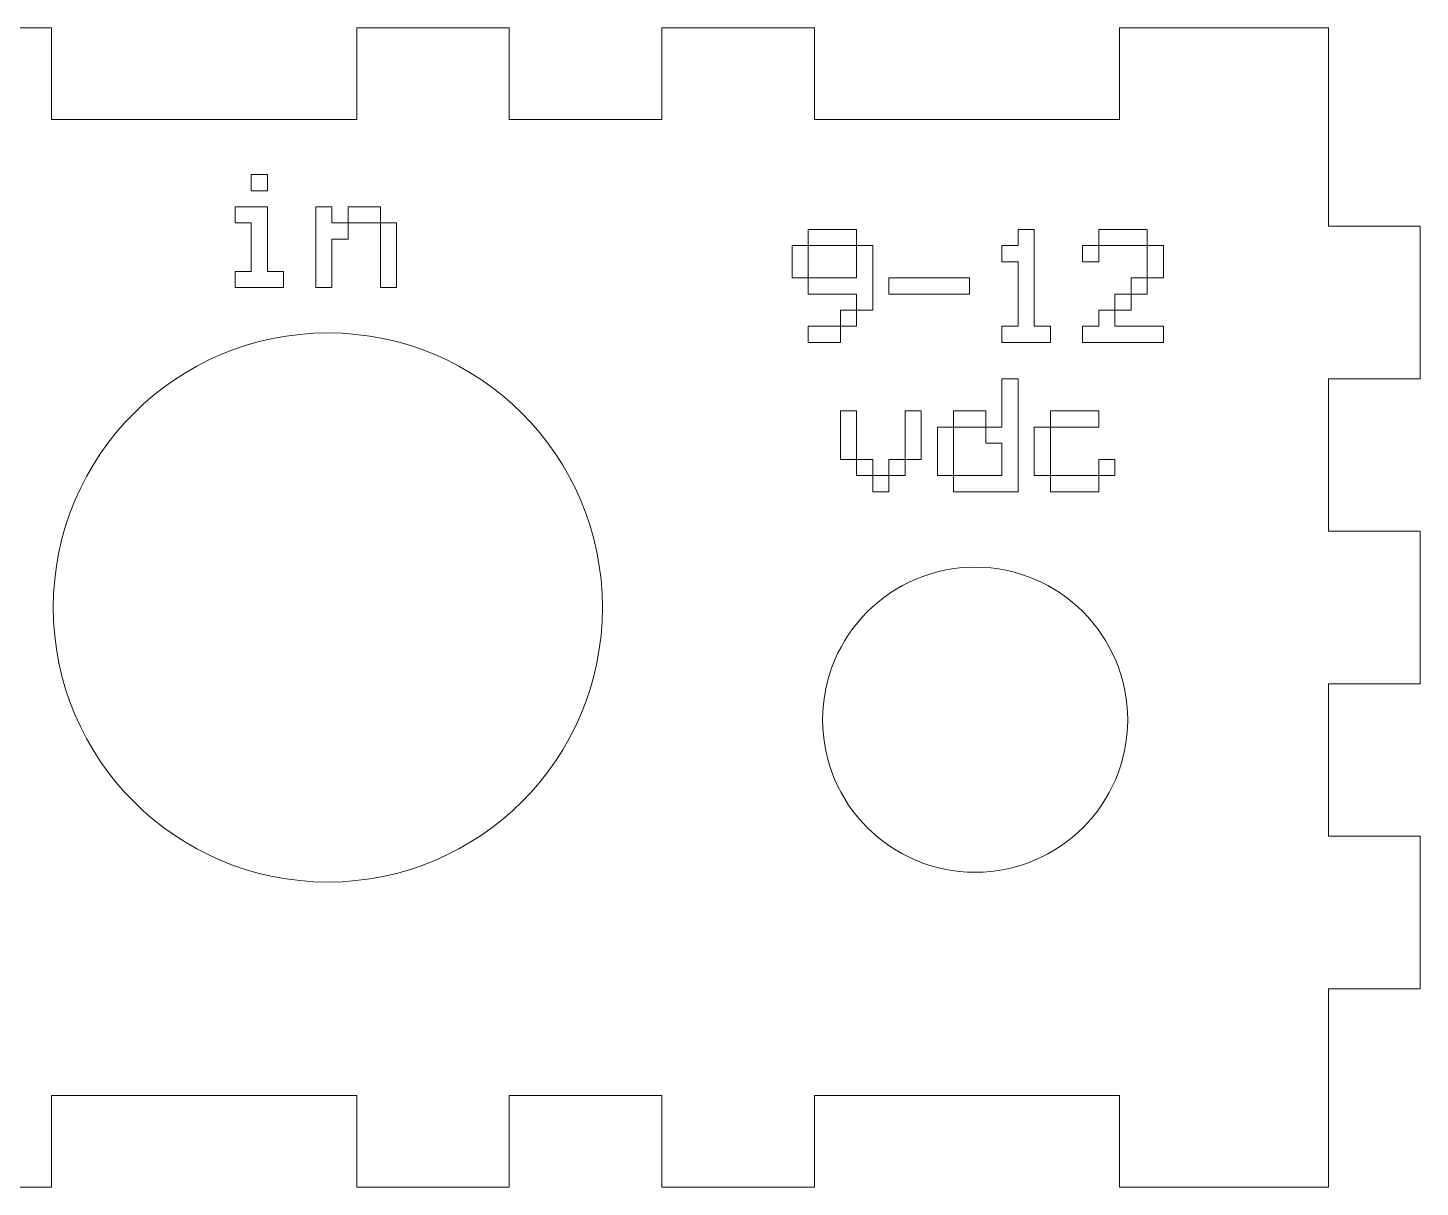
# Model space of a CAD drawing. Header units: centimetres. Extents: x -16.5 to 12.7, y -11 to 12.4.
# Drawn here: x 8.105 to 12.669, y -3.132 to 0.668 of the extents above; entities that cross this region are included whole.
import ezdxf

# ---------------------------------------------------------------- set-up
doc = ezdxf.new("R2010")
doc.units = ezdxf.units.CM
doc.header["$MEASUREMENT"] = 0
doc.layers.add('Layer 1', color=7, linetype='Continuous')

msp = doc.modelspace()

# ---------------------------------------------------------------- linework, layer by layer
at = {"layer": 'Layer 1', "color": 242, "lineweight": 9}
for centre, major_axis, ratio in [((9.08833, -1.23211), (0.90001, 0), 0.9999889), ((11.20999, -1.60001), (0.50001, 0), 0.99998)]:
    msp.add_ellipse(centre, major_axis=major_axis, ratio=ratio, dxfattribs=at)
for points in [[(8.18295, 0.66788), (8.18295, 0.66788), (7.68295, 0.66788), (7.68295, 0.66788)], [(8.18295, 0.66788), (8.18295, 0.66788), (8.18295, 0.36788), (8.18295, 0.36788)], [(9.68295, 0.66788), (9.68295, 0.66788), (9.18295, 0.66788), (9.18295, 0.66788)], [(9.18295, 0.66788), (9.18295, 0.66788), (9.18295, 0.36788), (9.18295, 0.36788)], [(9.68295, 0.66788), (9.68295, 0.66788), (9.68295, 0.36788), (9.68295, 0.36788)], [(10.68295, 0.66788), (10.68295, 0.66788), (10.18295, 0.66788), (10.18295, 0.66788)], [(10.18295, 0.66788), (10.18295, 0.66788), (10.18295, 0.36788), (10.18295, 0.36788)], [(10.68295, 0.66788), (10.68295, 0.66788), (10.68295, 0.36788), (10.68295, 0.36788)], [(11.68295, 0.66788), (11.68295, 0.66788), (11.68295, 0.36788), (11.68295, 0.36788)], [(11.68295, 0.66788), (11.68295, 0.66788), (12.3686, 0.66788), (12.3686, 0.66788)], [(12.3686, 0.36788), (12.3686, 0.36788), (12.3686, 0.66788), (12.3686, 0.66788)], [(8.68295, 0.36788), (8.68295, 0.36788), (8.18295, 0.36788), (8.18295, 0.36788)], [(9.18295, 0.36788), (9.18295, 0.36788), (8.68295, 0.36788), (8.68295, 0.36788)], [(10.18295, 0.36788), (10.18295, 0.36788), (9.68295, 0.36788), (9.68295, 0.36788)], [(11.18295, 0.36788), (11.18295, 0.36788), (10.68295, 0.36788), (10.68295, 0.36788)], [(11.68295, 0.36788), (11.68295, 0.36788), (11.18295, 0.36788), (11.18295, 0.36788)], [(12.3686, 0.01788), (12.3686, 0.01788), (12.3686, 0.36788), (12.3686, 0.36788)], [(12.6686, 0.01788), (12.6686, 0.01788), (12.3686, 0.01788), (12.3686, 0.01788)], [(12.6686, -0.48212), (12.6686, -0.48212), (12.6686, 0.01788), (12.6686, 0.01788)], [(12.3686, -0.98212), (12.3686, -0.98212), (12.3686, -0.48212), (12.3686, -0.48212)], [(12.6686, -0.48212), (12.6686, -0.48212), (12.3686, -0.48212), (12.3686, -0.48212)], [(12.6686, -0.98212), (12.6686, -0.98212), (12.3686, -0.98212), (12.3686, -0.98212)], [(12.6686, -1.48212), (12.6686, -1.48212), (12.6686, -0.98212), (12.6686, -0.98212)], [(12.3686, -1.98212), (12.3686, -1.98212), (12.3686, -1.48212), (12.3686, -1.48212)], [(12.6686, -1.48212), (12.6686, -1.48212), (12.3686, -1.48212), (12.3686, -1.48212)], [(12.6686, -1.98212), (12.6686, -1.98212), (12.3686, -1.98212), (12.3686, -1.98212)], [(12.6686, -2.48212), (12.6686, -2.48212), (12.6686, -1.98212), (12.6686, -1.98212)], [(12.3686, -2.83212), (12.3686, -2.83212), (12.3686, -2.48212), (12.3686, -2.48212)], [(12.6686, -2.48212), (12.6686, -2.48212), (12.3686, -2.48212), (12.3686, -2.48212)], [(8.18295, -2.83212), (8.18295, -2.83212), (9.18295, -2.83212), (9.18295, -2.83212)], [(8.18295, -2.83212), (8.18295, -2.83212), (8.18295, -3.13212), (8.18295, -3.13212)], [(9.18295, -2.83212), (9.18295, -2.83212), (9.18295, -3.13212), (9.18295, -3.13212)], [(9.68297, -2.83212), (9.68297, -2.83212), (10.18293, -2.83212), (10.18293, -2.83212)], [(9.68297, -2.83212), (9.68297, -2.83212), (9.68297, -3.13212), (9.68297, -3.13212)], [(10.18293, -2.83212), (10.18293, -2.83212), (10.18293, -3.13212), (10.18293, -3.13212)], [(10.6832, -2.83212), (10.6832, -2.83212), (11.68295, -2.83212), (11.68295, -2.83212)], [(10.6832, -2.83212), (10.6832, -2.83212), (10.68322, -3.13212), (10.68322, -3.13212)], [(11.68295, -2.83212), (11.68295, -2.83212), (11.68295, -3.13212), (11.68295, -3.13212)], [(12.3686, -2.83212), (12.3686, -2.83212), (12.3686, -3.13212), (12.3686, -3.13212)], [(6.68295, -3.13212), (6.68295, -3.13212), (8.18295, -3.13212), (8.18295, -3.13212)], [(9.18295, -3.13212), (9.18295, -3.13212), (9.68297, -3.13212), (9.68297, -3.13212)], [(10.18293, -3.13212), (10.18293, -3.13212), (10.68322, -3.13212), (10.68322, -3.13212)], [(11.68295, -3.13212), (11.68295, -3.13212), (12.3686, -3.13212), (12.3686, -3.13212)]]:
    msp.add_open_spline(points, degree=3, dxfattribs=at)
at = {"layer": 'Layer 1', "color": 250, "lineweight": 9}
for points, knots in [([(8.8371, 0.13412), (8.8371, 0.13412), (8.8371, 0.18703), (8.8371, 0.18703), (8.8371, 0.18703), (8.8371, 0.18703), (8.89002, 0.18703), (8.89002, 0.18703), (8.89002, 0.18703), (8.89002, 0.18703), (8.89002, 0.13412), (8.89002, 0.13412), (8.89002, 0.13412), (8.89002, 0.13412), (8.8371, 0.13412), (8.8371, 0.13412)], [0, 0, 0, 0, 0.2, 0.2, 0.2, 0.2, 0.4, 0.4, 0.4, 0.4, 0.6, 0.6, 0.6, 0.6, 1, 1, 1, 1]), ([(8.78419, -0.18338), (8.78419, -0.18338), (8.78419, -0.13046), (8.78419, -0.13046), (8.78419, -0.13046), (8.78419, -0.13046), (8.8371, -0.13046), (8.8371, -0.13046), (8.8371, -0.13046), (8.8371, -0.13046), (8.8371, 0.02829), (8.8371, 0.02829), (8.8371, 0.02829), (8.8371, 0.02829), (8.78419, 0.02829), (8.78419, 0.02829), (8.78419, 0.02829), (8.78419, 0.02829), (8.78419, 0.0812), (8.78419, 0.0812), (8.78419, 0.0812), (8.78419, 0.0812), (8.89002, 0.0812), (8.89002, 0.0812), (8.89002, 0.0812), (8.89002, 0.0812), (8.89002, -0.13046), (8.89002, -0.13046), (8.89002, -0.13046), (8.89002, -0.13046), (8.94294, -0.13046), (8.94294, -0.13046), (8.94294, -0.13046), (8.94294, -0.13046), (8.94294, -0.18338), (8.94294, -0.18338), (8.94294, -0.18338), (8.94294, -0.18338), (8.78419, -0.18338), (8.78419, -0.18338)], [0, 0, 0, 0, 0.0909091, 0.0909091, 0.0909091, 0.0909091, 0.1818182, 0.1818182, 0.1818182, 0.1818182, 0.2727273, 0.2727273, 0.2727273, 0.2727273, 0.3636364, 0.3636364, 0.3636364, 0.3636364, 0.4545455, 0.4545455, 0.4545455, 0.4545455, 0.5454545, 0.5454545, 0.5454545, 0.5454545, 0.6363636, 0.6363636, 0.6363636, 0.6363636, 0.7272727, 0.7272727, 0.7272727, 0.7272727, 0.8181818, 0.8181818, 0.8181818, 0.8181818, 1, 1, 1, 1]), ([(9.04877, -0.18338), (9.04877, -0.18338), (9.04877, 0.0812), (9.04877, 0.0812), (9.04877, 0.0812), (9.04877, 0.0812), (9.10169, 0.0812), (9.10169, 0.0812), (9.10169, 0.0812), (9.10169, 0.0812), (9.10169, 0.02829), (9.10169, 0.02829), (9.10169, 0.02829), (9.10169, 0.02829), (9.1546, 0.02829), (9.1546, 0.02829), (9.1546, 0.02829), (9.1546, 0.02829), (9.1546, -0.02463), (9.1546, -0.02463), (9.1546, -0.02463), (9.1546, -0.02463), (9.10169, -0.02463), (9.10169, -0.02463), (9.10169, -0.02463), (9.10169, -0.02463), (9.10169, -0.18338), (9.10169, -0.18338), (9.10169, -0.18338), (9.10169, -0.18338), (9.04877, -0.18338), (9.04877, -0.18338)], [0, 0, 0, 0, 0.1111111, 0.1111111, 0.1111111, 0.1111111, 0.2222222, 0.2222222, 0.2222222, 0.2222222, 0.3333333, 0.3333333, 0.3333333, 0.3333333, 0.4444444, 0.4444444, 0.4444444, 0.4444444, 0.5555556, 0.5555556, 0.5555556, 0.5555556, 0.6666667, 0.6666667, 0.6666667, 0.6666667, 0.7777778, 0.7777778, 0.7777778, 0.7777778, 1, 1, 1, 1]), ([(9.1546, 0.02829), (9.1546, 0.02829), (9.1546, 0.0812), (9.1546, 0.0812), (9.1546, 0.0812), (9.1546, 0.0812), (9.26044, 0.0812), (9.26044, 0.0812), (9.26044, 0.0812), (9.26044, 0.0812), (9.26044, 0.02829), (9.26044, 0.02829), (9.26044, 0.02829), (9.26044, 0.02829), (9.1546, 0.02829), (9.1546, 0.02829)], [0, 0, 0, 0, 0.2, 0.2, 0.2, 0.2, 0.4, 0.4, 0.4, 0.4, 0.6, 0.6, 0.6, 0.6, 1, 1, 1, 1]), ([(9.26044, -0.18338), (9.26044, -0.18338), (9.26044, 0.02829), (9.26044, 0.02829), (9.26044, 0.02829), (9.26044, 0.02829), (9.31335, 0.02829), (9.31335, 0.02829), (9.31335, 0.02829), (9.31335, 0.02829), (9.31335, -0.18338), (9.31335, -0.18338), (9.31335, -0.18338), (9.31335, -0.18338), (9.26044, -0.18338), (9.26044, -0.18338)], [0, 0, 0, 0, 0.2, 0.2, 0.2, 0.2, 0.4, 0.4, 0.4, 0.4, 0.6, 0.6, 0.6, 0.6, 1, 1, 1, 1]), ([(10.66276, -0.04588), (10.66276, -0.04588), (10.66276, 0.00703), (10.66276, 0.00703), (10.66276, 0.00703), (10.66276, 0.00703), (10.82151, 0.00703), (10.82151, 0.00703), (10.82151, 0.00703), (10.82151, 0.00703), (10.82151, -0.04588), (10.82151, -0.04588), (10.82151, -0.04588), (10.82151, -0.04588), (10.66276, -0.04588), (10.66276, -0.04588)], [0, 0, 0, 0, 0.2, 0.2, 0.2, 0.2, 0.4, 0.4, 0.4, 0.4, 0.6, 0.6, 0.6, 0.6, 1, 1, 1, 1]), ([(11.29776, -0.36338), (11.29776, -0.36338), (11.29776, -0.31046), (11.29776, -0.31046), (11.29776, -0.31046), (11.29776, -0.31046), (11.35067, -0.31046), (11.35067, -0.31046), (11.35067, -0.31046), (11.35067, -0.31046), (11.35067, -0.0988), (11.35067, -0.0988), (11.35067, -0.0988), (11.35067, -0.0988), (11.29776, -0.0988), (11.29776, -0.0988), (11.29776, -0.0988), (11.29776, -0.0988), (11.29776, -0.04588), (11.29776, -0.04588), (11.29776, -0.04588), (11.29776, -0.04588), (11.35067, -0.04588), (11.35067, -0.04588), (11.35067, -0.04588), (11.35067, -0.04588), (11.35067, 0.00703), (11.35067, 0.00703), (11.35067, 0.00703), (11.35067, 0.00703), (11.40359, 0.00703), (11.40359, 0.00703), (11.40359, 0.00703), (11.40359, 0.00703), (11.40359, -0.31046), (11.40359, -0.31046), (11.40359, -0.31046), (11.40359, -0.31046), (11.45651, -0.31046), (11.45651, -0.31046), (11.45651, -0.31046), (11.45651, -0.31046), (11.45651, -0.36338), (11.45651, -0.36338), (11.45651, -0.36338), (11.45651, -0.36338), (11.29776, -0.36338), (11.29776, -0.36338)], [0, 0, 0, 0, 0.0769231, 0.0769231, 0.0769231, 0.0769231, 0.1538462, 0.1538462, 0.1538462, 0.1538462, 0.2307692, 0.2307692, 0.2307692, 0.2307692, 0.3076923, 0.3076923, 0.3076923, 0.3076923, 0.3846154, 0.3846154, 0.3846154, 0.3846154, 0.4615385, 0.4615385, 0.4615385, 0.4615385, 0.5384615, 0.5384615, 0.5384615, 0.5384615, 0.6153846, 0.6153846, 0.6153846, 0.6153846, 0.6923077, 0.6923077, 0.6923077, 0.6923077, 0.7692308, 0.7692308, 0.7692308, 0.7692308, 0.8461538, 0.8461538, 0.8461538, 0.8461538, 1, 1, 1, 1]), ([(11.61526, -0.04588), (11.61526, -0.04588), (11.61526, 0.00703), (11.61526, 0.00703), (11.61526, 0.00703), (11.61526, 0.00703), (11.77401, 0.00703), (11.77401, 0.00703), (11.77401, 0.00703), (11.77401, 0.00703), (11.77401, -0.04588), (11.77401, -0.04588), (11.77401, -0.04588), (11.77401, -0.04588), (11.61526, -0.04588), (11.61526, -0.04588)], [0, 0, 0, 0, 0.2, 0.2, 0.2, 0.2, 0.4, 0.4, 0.4, 0.4, 0.6, 0.6, 0.6, 0.6, 1, 1, 1, 1]), ([(10.60984, -0.15171), (10.60984, -0.15171), (10.60984, -0.04588), (10.60984, -0.04588), (10.60984, -0.04588), (10.60984, -0.04588), (10.66276, -0.04588), (10.66276, -0.04588), (10.66276, -0.04588), (10.66276, -0.04588), (10.66276, -0.15171), (10.66276, -0.15171), (10.66276, -0.15171), (10.66276, -0.15171), (10.60984, -0.15171), (10.60984, -0.15171)], [0, 0, 0, 0, 0.2, 0.2, 0.2, 0.2, 0.4, 0.4, 0.4, 0.4, 0.6, 0.6, 0.6, 0.6, 1, 1, 1, 1]), ([(10.82151, -0.25755), (10.82151, -0.25755), (10.82151, -0.20463), (10.82151, -0.20463), (10.82151, -0.20463), (10.82151, -0.20463), (10.66276, -0.20463), (10.66276, -0.20463), (10.66276, -0.20463), (10.66276, -0.20463), (10.66276, -0.15171), (10.66276, -0.15171), (10.66276, -0.15171), (10.66276, -0.15171), (10.82151, -0.15171), (10.82151, -0.15171), (10.82151, -0.15171), (10.82151, -0.15171), (10.82151, -0.04588), (10.82151, -0.04588), (10.82151, -0.04588), (10.82151, -0.04588), (10.87442, -0.04588), (10.87442, -0.04588), (10.87442, -0.04588), (10.87442, -0.04588), (10.87442, -0.25755), (10.87442, -0.25755), (10.87442, -0.25755), (10.87442, -0.25755), (10.82151, -0.25755), (10.82151, -0.25755)], [0, 0, 0, 0, 0.1111111, 0.1111111, 0.1111111, 0.1111111, 0.2222222, 0.2222222, 0.2222222, 0.2222222, 0.3333333, 0.3333333, 0.3333333, 0.3333333, 0.4444444, 0.4444444, 0.4444444, 0.4444444, 0.5555556, 0.5555556, 0.5555556, 0.5555556, 0.6666667, 0.6666667, 0.6666667, 0.6666667, 0.7777778, 0.7777778, 0.7777778, 0.7777778, 1, 1, 1, 1]), ([(11.56234, -0.0988), (11.56234, -0.0988), (11.56234, -0.04588), (11.56234, -0.04588), (11.56234, -0.04588), (11.56234, -0.04588), (11.61526, -0.04588), (11.61526, -0.04588), (11.61526, -0.04588), (11.61526, -0.04588), (11.61526, -0.0988), (11.61526, -0.0988), (11.61526, -0.0988), (11.61526, -0.0988), (11.56234, -0.0988), (11.56234, -0.0988)], [0, 0, 0, 0, 0.2, 0.2, 0.2, 0.2, 0.4, 0.4, 0.4, 0.4, 0.6, 0.6, 0.6, 0.6, 1, 1, 1, 1]), ([(11.77401, -0.15171), (11.77401, -0.15171), (11.77401, -0.04588), (11.77401, -0.04588), (11.77401, -0.04588), (11.77401, -0.04588), (11.82692, -0.04588), (11.82692, -0.04588), (11.82692, -0.04588), (11.82692, -0.04588), (11.82692, -0.15171), (11.82692, -0.15171), (11.82692, -0.15171), (11.82692, -0.15171), (11.77401, -0.15171), (11.77401, -0.15171)], [0, 0, 0, 0, 0.2, 0.2, 0.2, 0.2, 0.4, 0.4, 0.4, 0.4, 0.6, 0.6, 0.6, 0.6, 1, 1, 1, 1]), ([(10.92734, -0.20463), (10.92734, -0.20463), (10.92734, -0.15171), (10.92734, -0.15171), (10.92734, -0.15171), (10.92734, -0.15171), (11.19192, -0.15171), (11.19192, -0.15171), (11.19192, -0.15171), (11.19192, -0.15171), (11.19192, -0.20463), (11.19192, -0.20463), (11.19192, -0.20463), (11.19192, -0.20463), (10.92734, -0.20463), (10.92734, -0.20463)], [0, 0, 0, 0, 0.2, 0.2, 0.2, 0.2, 0.4, 0.4, 0.4, 0.4, 0.6, 0.6, 0.6, 0.6, 1, 1, 1, 1]), ([(11.72109, -0.20463), (11.72109, -0.20463), (11.72109, -0.15171), (11.72109, -0.15171), (11.72109, -0.15171), (11.72109, -0.15171), (11.77401, -0.15171), (11.77401, -0.15171), (11.77401, -0.15171), (11.77401, -0.15171), (11.77401, -0.20463), (11.77401, -0.20463), (11.77401, -0.20463), (11.77401, -0.20463), (11.72109, -0.20463), (11.72109, -0.20463)], [0, 0, 0, 0, 0.2, 0.2, 0.2, 0.2, 0.4, 0.4, 0.4, 0.4, 0.6, 0.6, 0.6, 0.6, 1, 1, 1, 1]), ([(11.66817, -0.25755), (11.66817, -0.25755), (11.66817, -0.20463), (11.66817, -0.20463), (11.66817, -0.20463), (11.66817, -0.20463), (11.72109, -0.20463), (11.72109, -0.20463), (11.72109, -0.20463), (11.72109, -0.20463), (11.72109, -0.25755), (11.72109, -0.25755), (11.72109, -0.25755), (11.72109, -0.25755), (11.66817, -0.25755), (11.66817, -0.25755)], [0, 0, 0, 0, 0.2, 0.2, 0.2, 0.2, 0.4, 0.4, 0.4, 0.4, 0.6, 0.6, 0.6, 0.6, 1, 1, 1, 1]), ([(10.76859, -0.31046), (10.76859, -0.31046), (10.76859, -0.25755), (10.76859, -0.25755), (10.76859, -0.25755), (10.76859, -0.25755), (10.82151, -0.25755), (10.82151, -0.25755), (10.82151, -0.25755), (10.82151, -0.25755), (10.82151, -0.31046), (10.82151, -0.31046), (10.82151, -0.31046), (10.82151, -0.31046), (10.76859, -0.31046), (10.76859, -0.31046)], [0, 0, 0, 0, 0.2, 0.2, 0.2, 0.2, 0.4, 0.4, 0.4, 0.4, 0.6, 0.6, 0.6, 0.6, 1, 1, 1, 1]), ([(11.56234, -0.36338), (11.56234, -0.36338), (11.56234, -0.31046), (11.56234, -0.31046), (11.56234, -0.31046), (11.56234, -0.31046), (11.61526, -0.31046), (11.61526, -0.31046), (11.61526, -0.31046), (11.61526, -0.31046), (11.61526, -0.25755), (11.61526, -0.25755), (11.61526, -0.25755), (11.61526, -0.25755), (11.66817, -0.25755), (11.66817, -0.25755), (11.66817, -0.25755), (11.66817, -0.25755), (11.66817, -0.31046), (11.66817, -0.31046), (11.66817, -0.31046), (11.66817, -0.31046), (11.82692, -0.31046), (11.82692, -0.31046), (11.82692, -0.31046), (11.82692, -0.31046), (11.82692, -0.36338), (11.82692, -0.36338), (11.82692, -0.36338), (11.82692, -0.36338), (11.56234, -0.36338), (11.56234, -0.36338)], [0, 0, 0, 0, 0.1111111, 0.1111111, 0.1111111, 0.1111111, 0.2222222, 0.2222222, 0.2222222, 0.2222222, 0.3333333, 0.3333333, 0.3333333, 0.3333333, 0.4444444, 0.4444444, 0.4444444, 0.4444444, 0.5555556, 0.5555556, 0.5555556, 0.5555556, 0.6666667, 0.6666667, 0.6666667, 0.6666667, 0.7777778, 0.7777778, 0.7777778, 0.7777778, 1, 1, 1, 1]), ([(10.66276, -0.36338), (10.66276, -0.36338), (10.66276, -0.31046), (10.66276, -0.31046), (10.66276, -0.31046), (10.66276, -0.31046), (10.76859, -0.31046), (10.76859, -0.31046), (10.76859, -0.31046), (10.76859, -0.31046), (10.76859, -0.36338), (10.76859, -0.36338), (10.76859, -0.36338), (10.76859, -0.36338), (10.66276, -0.36338), (10.66276, -0.36338)], [0, 0, 0, 0, 0.2, 0.2, 0.2, 0.2, 0.4, 0.4, 0.4, 0.4, 0.6, 0.6, 0.6, 0.6, 1, 1, 1, 1]), ([(11.13901, -0.85255), (11.13901, -0.85255), (11.13901, -0.79963), (11.13901, -0.79963), (11.13901, -0.79963), (11.13901, -0.79963), (11.29776, -0.79963), (11.29776, -0.79963), (11.29776, -0.79963), (11.29776, -0.79963), (11.29776, -0.6938), (11.29776, -0.6938), (11.29776, -0.6938), (11.29776, -0.6938), (11.24484, -0.6938), (11.24484, -0.6938), (11.24484, -0.6938), (11.24484, -0.6938), (11.24484, -0.64088), (11.24484, -0.64088), (11.24484, -0.64088), (11.24484, -0.64088), (11.29776, -0.64088), (11.29776, -0.64088), (11.29776, -0.64088), (11.29776, -0.64088), (11.29776, -0.48214), (11.29776, -0.48214), (11.29776, -0.48214), (11.29776, -0.48214), (11.35067, -0.48214), (11.35067, -0.48214), (11.35067, -0.48214), (11.35067, -0.48214), (11.35067, -0.85255), (11.35067, -0.85255), (11.35067, -0.85255), (11.35067, -0.85255), (11.13901, -0.85255), (11.13901, -0.85255)], [0, 0, 0, 0, 0.0909091, 0.0909091, 0.0909091, 0.0909091, 0.1818182, 0.1818182, 0.1818182, 0.1818182, 0.2727273, 0.2727273, 0.2727273, 0.2727273, 0.3636364, 0.3636364, 0.3636364, 0.3636364, 0.4545455, 0.4545455, 0.4545455, 0.4545455, 0.5454545, 0.5454545, 0.5454545, 0.5454545, 0.6363636, 0.6363636, 0.6363636, 0.6363636, 0.7272727, 0.7272727, 0.7272727, 0.7272727, 0.8181818, 0.8181818, 0.8181818, 0.8181818, 1, 1, 1, 1]), ([(10.76859, -0.74672), (10.76859, -0.74672), (10.76859, -0.58797), (10.76859, -0.58797), (10.76859, -0.58797), (10.76859, -0.58797), (10.82151, -0.58797), (10.82151, -0.58797), (10.82151, -0.58797), (10.82151, -0.58797), (10.82151, -0.74672), (10.82151, -0.74672), (10.82151, -0.74672), (10.82151, -0.74672), (10.76859, -0.74672), (10.76859, -0.74672)], [0, 0, 0, 0, 0.2, 0.2, 0.2, 0.2, 0.4, 0.4, 0.4, 0.4, 0.6, 0.6, 0.6, 0.6, 1, 1, 1, 1]), ([(10.98026, -0.74672), (10.98026, -0.74672), (10.98026, -0.58797), (10.98026, -0.58797), (10.98026, -0.58797), (10.98026, -0.58797), (11.03317, -0.58797), (11.03317, -0.58797), (11.03317, -0.58797), (11.03317, -0.58797), (11.03317, -0.74672), (11.03317, -0.74672), (11.03317, -0.74672), (11.03317, -0.74672), (10.98026, -0.74672), (10.98026, -0.74672)], [0, 0, 0, 0, 0.2, 0.2, 0.2, 0.2, 0.4, 0.4, 0.4, 0.4, 0.6, 0.6, 0.6, 0.6, 1, 1, 1, 1]), ([(11.13901, -0.64088), (11.13901, -0.64088), (11.13901, -0.58797), (11.13901, -0.58797), (11.13901, -0.58797), (11.13901, -0.58797), (11.24484, -0.58797), (11.24484, -0.58797), (11.24484, -0.58797), (11.24484, -0.58797), (11.24484, -0.64088), (11.24484, -0.64088), (11.24484, -0.64088), (11.24484, -0.64088), (11.13901, -0.64088), (11.13901, -0.64088)], [0, 0, 0, 0, 0.2, 0.2, 0.2, 0.2, 0.4, 0.4, 0.4, 0.4, 0.6, 0.6, 0.6, 0.6, 1, 1, 1, 1]), ([(11.45651, -0.64088), (11.45651, -0.64088), (11.45651, -0.58797), (11.45651, -0.58797), (11.45651, -0.58797), (11.45651, -0.58797), (11.61526, -0.58797), (11.61526, -0.58797), (11.61526, -0.58797), (11.61526, -0.58797), (11.61526, -0.64088), (11.61526, -0.64088), (11.61526, -0.64088), (11.61526, -0.64088), (11.45651, -0.64088), (11.45651, -0.64088)], [0, 0, 0, 0, 0.2, 0.2, 0.2, 0.2, 0.4, 0.4, 0.4, 0.4, 0.6, 0.6, 0.6, 0.6, 1, 1, 1, 1]), ([(11.08609, -0.79963), (11.08609, -0.79963), (11.08609, -0.64088), (11.08609, -0.64088), (11.08609, -0.64088), (11.08609, -0.64088), (11.13901, -0.64088), (11.13901, -0.64088), (11.13901, -0.64088), (11.13901, -0.64088), (11.13901, -0.79963), (11.13901, -0.79963), (11.13901, -0.79963), (11.13901, -0.79963), (11.08609, -0.79963), (11.08609, -0.79963)], [0, 0, 0, 0, 0.2, 0.2, 0.2, 0.2, 0.4, 0.4, 0.4, 0.4, 0.6, 0.6, 0.6, 0.6, 1, 1, 1, 1]), ([(11.40359, -0.79963), (11.40359, -0.79963), (11.40359, -0.64088), (11.40359, -0.64088), (11.40359, -0.64088), (11.40359, -0.64088), (11.45651, -0.64088), (11.45651, -0.64088), (11.45651, -0.64088), (11.45651, -0.64088), (11.45651, -0.79963), (11.45651, -0.79963), (11.45651, -0.79963), (11.45651, -0.79963), (11.40359, -0.79963), (11.40359, -0.79963)], [0, 0, 0, 0, 0.2, 0.2, 0.2, 0.2, 0.4, 0.4, 0.4, 0.4, 0.6, 0.6, 0.6, 0.6, 1, 1, 1, 1]), ([(10.82151, -0.79963), (10.82151, -0.79963), (10.82151, -0.74672), (10.82151, -0.74672), (10.82151, -0.74672), (10.82151, -0.74672), (10.87442, -0.74672), (10.87442, -0.74672), (10.87442, -0.74672), (10.87442, -0.74672), (10.87442, -0.79963), (10.87442, -0.79963), (10.87442, -0.79963), (10.87442, -0.79963), (10.82151, -0.79963), (10.82151, -0.79963)], [0, 0, 0, 0, 0.2, 0.2, 0.2, 0.2, 0.4, 0.4, 0.4, 0.4, 0.6, 0.6, 0.6, 0.6, 1, 1, 1, 1]), ([(10.92734, -0.79963), (10.92734, -0.79963), (10.92734, -0.74672), (10.92734, -0.74672), (10.92734, -0.74672), (10.92734, -0.74672), (10.98026, -0.74672), (10.98026, -0.74672), (10.98026, -0.74672), (10.98026, -0.74672), (10.98026, -0.79963), (10.98026, -0.79963), (10.98026, -0.79963), (10.98026, -0.79963), (10.92734, -0.79963), (10.92734, -0.79963)], [0, 0, 0, 0, 0.2, 0.2, 0.2, 0.2, 0.4, 0.4, 0.4, 0.4, 0.6, 0.6, 0.6, 0.6, 1, 1, 1, 1]), ([(11.61526, -0.79963), (11.61526, -0.79963), (11.61526, -0.74672), (11.61526, -0.74672), (11.61526, -0.74672), (11.61526, -0.74672), (11.66817, -0.74672), (11.66817, -0.74672), (11.66817, -0.74672), (11.66817, -0.74672), (11.66817, -0.79963), (11.66817, -0.79963), (11.66817, -0.79963), (11.66817, -0.79963), (11.61526, -0.79963), (11.61526, -0.79963)], [0, 0, 0, 0, 0.2, 0.2, 0.2, 0.2, 0.4, 0.4, 0.4, 0.4, 0.6, 0.6, 0.6, 0.6, 1, 1, 1, 1]), ([(10.87442, -0.85255), (10.87442, -0.85255), (10.87442, -0.79963), (10.87442, -0.79963), (10.87442, -0.79963), (10.87442, -0.79963), (10.92734, -0.79963), (10.92734, -0.79963), (10.92734, -0.79963), (10.92734, -0.79963), (10.92734, -0.85255), (10.92734, -0.85255), (10.92734, -0.85255), (10.92734, -0.85255), (10.87442, -0.85255), (10.87442, -0.85255)], [0, 0, 0, 0, 0.2, 0.2, 0.2, 0.2, 0.4, 0.4, 0.4, 0.4, 0.6, 0.6, 0.6, 0.6, 1, 1, 1, 1]), ([(11.45651, -0.85255), (11.45651, -0.85255), (11.45651, -0.79963), (11.45651, -0.79963), (11.45651, -0.79963), (11.45651, -0.79963), (11.61526, -0.79963), (11.61526, -0.79963), (11.61526, -0.79963), (11.61526, -0.79963), (11.61526, -0.85255), (11.61526, -0.85255), (11.61526, -0.85255), (11.61526, -0.85255), (11.45651, -0.85255), (11.45651, -0.85255)], [0, 0, 0, 0, 0.2, 0.2, 0.2, 0.2, 0.4, 0.4, 0.4, 0.4, 0.6, 0.6, 0.6, 0.6, 1, 1, 1, 1])]:
    msp.add_open_spline(points, degree=3, knots=knots, dxfattribs=at)

doc.saveas('drawing.dxf')
